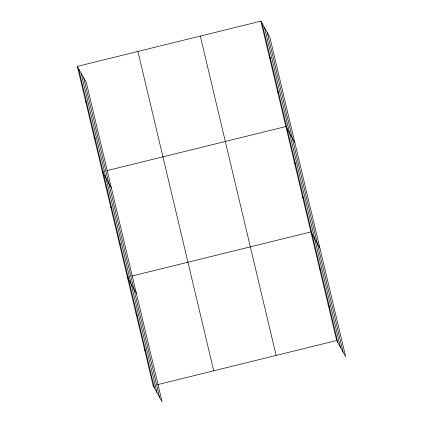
<?xml version="1.0" encoding="UTF-8"?>
<svg xmlns="http://www.w3.org/2000/svg" width="423" height="423" viewBox="0 0 423 423"><rect width="100%" height="100%" fill="white"/><g stroke="black" fill="none" stroke-linecap="round" stroke-linejoin="round"><path stroke-width="0.63" d="M77.346 66.374L86.318 82.49L162.131 401.85L153.158 385.734L77.346 66.374L260.869 21.15L269.842 37.266L345.654 356.626L336.682 340.51L260.869 21.15M103.624 171.452L102.366 171.759L111.334 187.881M106.781 170.675L285.89 126.54L294.857 142.657M128.645 276.838L127.381 277.15L136.354 293.266M131.796 276.06L310.905 231.926L319.878 248.047M153.158 385.734L154.421 385.422M157.573 384.644L336.682 340.51M269.208 56.28L270.413 58.443M277.551 91.41L278.752 93.573M294.228 161.665L295.434 163.833M302.567 196.795L303.772 198.963M319.497 268.119L320.703 270.286M328.089 304.317L329.295 306.479M85.684 101.504L86.889 103.667M94.028 136.634L95.228 138.797M110.704 206.889L111.91 209.052M119.043 242.019L120.248 244.182M135.973 313.343L137.179 315.505M144.566 349.535L145.771 351.703M267.278 32.661L343.09 352.021M264.639 27.918L340.446 347.278M262.075 23.313L337.887 342.672M200.306 36.071L276.119 355.431M137.909 51.447L213.721 370.807M83.754 77.885L159.566 397.245M81.116 73.142L156.922 392.502M78.551 68.537L154.363 387.896"/></g></svg>
